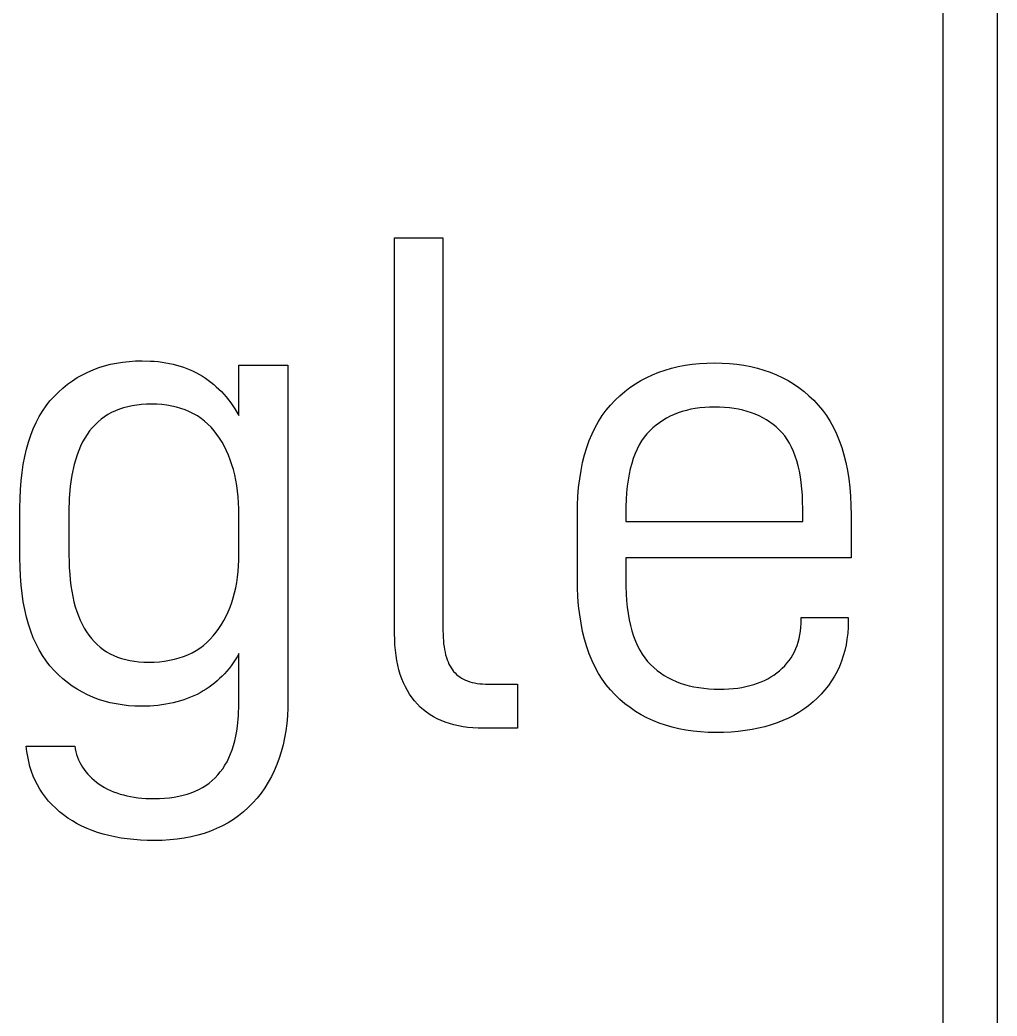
# Model space of a CAD drawing. Header units: millimetres. Extents: x 120 to 180, y -156 to -28.
# Drawn here: x 176.714 to 180.35, y -104.787 to -101.079 of the extents above; entities that cross this region are included whole.
import ezdxf

# ---------------------------------------------------------------- set-up
doc = ezdxf.new("R2010")
doc.units = ezdxf.units.MM
doc.layers.add('F.Silkscreen', color=41, linetype='CONTINUOUS', true_color=0xf2eda1)

msp = doc.modelspace()

# ---------------------------------------------------------------- linework, layer by layer
at = {"layer": 'F.Silkscreen', "linetype": 'CONTINUOUS'}
for p, q in [((180.35, -28), (180.35, -156)), ((180.15, -155.9), (180.15, -28.1)), ((178.108023, -103.363786), (178.108023, -101.890074)), ((178.108023, -101.890074), (178.28794, -101.890074)), ((178.28794, -101.890074), (178.28794, -103.353202)), ((176.965945, -102.389656), (176.986157, -102.380872)), ((176.986157, -102.380872), (177.006948, -102.373121)), ((177.006948, -102.373121), (177.028319, -102.366403)), ((177.028319, -102.366403), (177.050271, -102.360719)), ((177.050271, -102.360719), (177.072805, -102.356068)), ((177.072805, -102.356068), (177.095919, -102.352451)), ((177.095919, -102.352451), (177.119616, -102.349867)), ((177.119616, -102.349867), (177.143895, -102.348317)), ((177.143895, -102.348317), (177.168757, -102.3478)), ((177.168757, -102.3478), (177.198997, -102.348596)), ((177.198997, -102.348596), (177.213729, -102.349591)), ((177.213729, -102.349591), (177.228201, -102.350983)), ((177.228201, -102.350983), (177.242416, -102.352774)), ((177.242416, -102.352774), (177.256371, -102.354962)), ((177.256371, -102.354962), (177.270068, -102.357548)), ((177.270068, -102.357548), (177.283507, -102.360532)), ((177.283507, -102.360532), (177.296687, -102.363914)), ((177.296687, -102.363914), (177.309608, -102.367694)), ((177.309608, -102.367694), (177.322271, -102.371872)), ((177.322271, -102.371872), (177.334676, -102.376448)), ((177.334676, -102.376448), (177.346822, -102.381422)), ((177.346822, -102.381422), (177.358711, -102.386793)), ((177.528586, -102.551539), (177.528586, -102.363659)), ((177.528586, -102.363659), (177.71115, -102.363659)), ((177.71115, -102.363659), (177.71115, -103.609862)), ((179.09092, -102.390463), (179.114427, -102.382325)), ((179.114427, -102.382325), (179.138637, -102.375273)), ((179.138637, -102.375273), (179.16355, -102.369307)), ((179.16355, -102.369307), (179.189166, -102.364425)), ((179.189166, -102.364425), (179.215484, -102.360628)), ((179.215484, -102.360628), (179.242504, -102.357916)), ((179.242504, -102.357916), (179.270225, -102.356289)), ((179.270225, -102.356289), (179.298648, -102.355747)), ((179.298648, -102.355747), (179.327066, -102.356289)), ((179.327066, -102.356289), (179.35477, -102.357916)), ((179.35477, -102.357916), (179.381762, -102.360628)), ((179.381762, -102.360628), (179.40804, -102.364425)), ((179.40804, -102.364425), (179.433605, -102.369307)), ((179.433605, -102.369307), (179.458456, -102.375273)), ((179.458456, -102.375273), (179.482594, -102.382325)), ((179.482594, -102.382325), (179.506019, -102.390463)), ((176.908786, -102.422211), (176.92726, -102.410326)), ((176.92726, -102.410326), (176.946313, -102.399474)), ((176.946313, -102.399474), (176.965945, -102.389656)), ((177.358711, -102.386793), (177.37034, -102.392563)), ((177.37034, -102.392563), (177.381712, -102.39873)), ((177.381712, -102.39873), (177.392826, -102.405296)), ((177.392826, -102.405296), (177.403681, -102.412259)), ((177.403681, -102.412259), (177.414279, -102.419621)), ((177.414279, -102.419621), (177.424618, -102.42738)), ((179.024623, -102.421387), (179.046017, -102.409993)), ((179.046017, -102.409993), (179.068116, -102.399685)), ((179.068116, -102.399685), (179.09092, -102.390463)), ((179.506019, -102.390463), (179.528731, -102.399685)), ((179.528731, -102.399685), (179.55073, -102.409993)), ((179.55073, -102.409993), (179.572015, -102.421387)), ((176.856831, -102.464067), (176.873572, -102.449082)), ((176.873572, -102.449082), (176.89089, -102.43513)), ((176.89089, -102.43513), (176.908786, -102.422211)), ((177.424618, -102.42738), (177.4347, -102.435538)), ((177.4347, -102.435538), (177.444523, -102.444093)), ((177.444523, -102.444093), (177.454089, -102.453047)), ((177.454089, -102.453047), (177.463397, -102.462398)), ((178.964671, -102.462083), (178.983949, -102.447432)), ((178.983949, -102.447432), (179.003933, -102.433867)), ((179.003933, -102.433867), (179.024623, -102.421387)), ((179.572015, -102.421387), (179.592588, -102.433867)), ((179.592588, -102.433867), (179.612447, -102.447432)), ((179.612447, -102.447432), (179.631593, -102.462083)), ((176.825289, -102.497211), (176.840666, -102.480086)), ((176.840666, -102.480086), (176.856831, -102.464067)), ((177.463397, -102.462398), (177.472448, -102.472148)), ((177.472448, -102.472148), (177.48124, -102.482295)), ((177.48124, -102.482295), (177.489775, -102.492841)), ((177.489775, -102.492841), (177.498052, -102.503784)), ((178.911267, -102.512588), (178.928233, -102.494644)), ((178.928233, -102.494644), (178.946099, -102.477821)), ((178.946099, -102.477821), (178.964671, -102.462083)), ((179.631593, -102.462083), (179.650026, -102.477821)), ((179.650026, -102.477821), (179.667746, -102.494644)), ((179.667746, -102.494644), (179.684566, -102.512588)), ((176.797509, -102.534997), (176.810903, -102.515515)), ((176.810903, -102.515515), (176.825289, -102.497211)), ((177.083599, -102.528318), (177.068914, -102.53417)), ((177.098882, -102.523247), (177.083599, -102.528318)), ((177.114764, -102.518955), (177.098882, -102.523247)), ((177.131245, -102.515444), (177.114764, -102.518955)), ((177.148325, -102.512713), (177.131245, -102.515444)), ((177.166003, -102.510762), (177.148325, -102.512713)), ((177.184279, -102.509592), (177.166003, -102.510762)), ((177.203154, -102.509202), (177.184279, -102.509592)), ((177.223031, -102.509641), (177.203154, -102.509202)), ((177.242283, -102.510959), (177.223031, -102.509641)), ((177.26091, -102.513155), (177.242283, -102.510959)), ((177.278913, -102.51623), (177.26091, -102.513155)), ((177.296293, -102.520184), (177.278913, -102.51623)), ((177.313051, -102.525016), (177.296293, -102.520184)), ((177.329186, -102.530726), (177.313051, -102.525016)), ((177.344701, -102.537315), (177.329186, -102.530726)), ((177.498052, -102.503784), (177.506072, -102.515126)), ((177.506072, -102.515126), (177.513834, -102.526865)), ((177.513834, -102.526865), (177.521339, -102.539003)), ((178.880611, -102.551982), (178.895393, -102.531701)), ((178.895393, -102.531701), (178.911267, -102.512588)), ((179.210352, -102.52844), (179.194121, -102.532247)), ((179.227058, -102.525324), (179.210352, -102.52844)), ((179.244241, -102.522901), (179.227058, -102.525324)), ((179.2619, -102.521171), (179.244241, -102.522901)), ((179.280035, -102.520132), (179.2619, -102.521171)), ((179.298648, -102.519786), (179.280035, -102.520132)), ((179.317586, -102.520117), (179.298648, -102.519786)), ((179.336004, -102.521108), (179.317586, -102.520117)), ((179.353902, -102.522761), (179.336004, -102.521108)), ((179.37128, -102.525075), (179.353902, -102.522761)), ((179.388139, -102.52805), (179.37128, -102.525075)), ((179.404479, -102.531687), (179.388139, -102.52805)), ((179.4203, -102.535986), (179.404479, -102.531687)), ((179.684566, -102.512588), (179.700301, -102.531701)), ((179.700301, -102.531701), (179.71495, -102.551982)), ((176.773698, -102.577496), (176.785108, -102.555657)), ((176.785108, -102.555657), (176.797509, -102.534997)), ((177.016164, -102.565381), (177.004474, -102.575134)), ((177.028453, -102.556408), (177.016164, -102.565381)), ((177.041341, -102.548215), (177.028453, -102.556408)), ((177.054828, -102.540802), (177.041341, -102.548215)), ((177.068914, -102.53417), (177.054828, -102.540802)), ((177.359596, -102.544783), (177.344701, -102.537315)), ((177.373872, -102.553129), (177.359596, -102.544783)), ((177.38753, -102.562354), (177.373872, -102.553129)), ((177.400569, -102.572457), (177.38753, -102.562354)), ((177.521339, -102.539003), (177.528586, -102.551539)), ((178.866921, -102.573432), (178.880611, -102.551982)), ((179.120084, -102.561669), (179.106698, -102.569631)), ((179.133944, -102.5544), (179.120084, -102.561669)), ((179.148277, -102.547824), (179.133944, -102.5544)), ((179.163084, -102.541939), (179.148277, -102.547824)), ((179.178365, -102.536747), (179.163084, -102.541939)), ((179.194121, -102.532247), (179.178365, -102.536747)), ((179.435603, -102.540946), (179.4203, -102.535986)), ((179.450389, -102.546568), (179.435603, -102.540946)), ((179.464657, -102.552852), (179.450389, -102.546568)), ((179.478407, -102.559798), (179.464657, -102.552852)), ((179.491642, -102.567405), (179.478407, -102.559798)), ((179.50436, -102.575676), (179.491642, -102.567405)), ((179.71495, -102.551982), (179.728515, -102.573432)), ((176.753855, -102.624708), (176.763281, -102.600512)), ((176.763281, -102.600512), (176.773698, -102.577496)), ((176.982891, -102.596982), (176.972998, -102.609076)), ((176.993383, -102.585668), (176.982891, -102.596982)), ((177.004474, -102.575134), (176.993383, -102.585668)), ((177.412992, -102.583439), (177.400569, -102.572457)), ((177.424798, -102.595299), (177.412992, -102.583439)), ((177.43599, -102.608038), (177.424798, -102.595299)), ((178.842821, -102.619837), (178.854324, -102.596051)), ((178.854324, -102.596051), (178.866921, -102.573432)), ((179.069373, -102.597668), (179.057875, -102.608399)), ((179.081343, -102.58763), (179.069373, -102.597668)), ((179.093784, -102.578284), (179.081343, -102.58763)), ((179.106698, -102.569631), (179.093784, -102.578284)), ((179.516562, -102.584608), (179.50436, -102.575676)), ((179.528248, -102.594203), (179.516562, -102.584608)), ((179.53942, -102.60446), (179.528248, -102.594203)), ((179.549993, -102.615528), (179.53942, -102.60446)), ((179.728515, -102.573432), (179.740994, -102.596051)), ((179.740994, -102.596051), (179.752389, -102.619837)), ((176.745422, -102.650081), (176.753855, -102.624708)), ((176.95501, -102.635605), (176.946915, -102.650039)), ((176.963704, -102.62195), (176.95501, -102.635605)), ((176.972998, -102.609076), (176.963704, -102.62195)), ((177.446566, -102.621655), (177.43599, -102.608038)), ((177.456513, -102.636001), (177.446566, -102.621655)), ((177.465815, -102.650936), (177.456513, -102.636001)), ((178.832411, -102.644792), (178.842821, -102.619837)), ((179.036768, -102.632611), (179.027273, -102.646251)), ((179.046968, -102.619993), (179.036768, -102.632611)), ((179.057875, -102.608399), (179.046968, -102.619993)), ((179.559884, -102.627568), (179.549993, -102.615528)), ((179.569092, -102.640579), (179.559884, -102.627568)), ((179.577619, -102.654562), (179.569092, -102.640579)), ((179.752389, -102.619837), (179.762698, -102.644792)), ((176.731531, -102.704362), (176.73798, -102.676632)), ((176.73798, -102.676632), (176.745422, -102.650081)), ((176.939419, -102.665255), (176.932522, -102.68125)), ((176.946915, -102.650039), (176.939419, -102.665255)), ((177.474473, -102.666461), (177.465815, -102.650936)), ((177.482487, -102.682576), (177.474473, -102.666461)), ((178.814874, -102.698207), (178.823096, -102.670915)), ((178.823096, -102.670915), (178.832411, -102.644792)), ((179.010401, -102.676599), (179.003022, -102.693308)), ((179.018484, -102.660914), (179.010401, -102.676599)), ((179.027273, -102.646251), (179.018484, -102.660914)), ((179.585463, -102.669517), (179.577619, -102.654562)), ((179.592625, -102.685443), (179.585463, -102.669517)), ((179.762698, -102.644792), (179.771923, -102.670915)), ((179.771923, -102.670915), (179.780062, -102.698207)), ((176.726074, -102.733269), (176.731531, -102.704362)), ((176.926225, -102.698026), (176.91543, -102.733918)), ((176.932522, -102.68125), (176.926225, -102.698026)), ((177.489858, -102.699281), (177.482487, -102.682576)), ((177.496586, -102.716576), (177.489858, -102.699281)), ((177.502671, -102.734461), (177.496586, -102.716576)), ((178.807748, -102.726667), (178.814874, -102.698207)), ((178.996348, -102.711039), (178.990378, -102.729793)), ((179.003022, -102.693308), (178.996348, -102.711039)), ((179.599105, -102.702341), (179.592625, -102.685443)), ((179.604903, -102.720211), (179.599105, -102.702341)), ((179.780062, -102.698207), (179.787116, -102.726667)), ((176.721609, -102.763355), (176.726074, -102.733269)), ((176.91543, -102.733918), (176.907033, -102.772931)), ((177.508114, -102.752935), (177.502671, -102.734461)), ((177.512915, -102.771999), (177.508114, -102.752935)), ((178.801717, -102.756295), (178.807748, -102.726667)), ((178.985111, -102.749569), (178.980548, -102.770369)), ((178.990378, -102.729793), (178.985111, -102.749569)), ((179.610019, -102.739052), (179.604903, -102.720211)), ((179.614453, -102.758865), (179.610019, -102.739052)), ((179.787116, -102.726667), (179.793085, -102.756295)), ((176.718136, -102.794618), (176.721609, -102.763355)), ((176.907033, -102.772931), (176.901034, -102.815065)), ((177.517075, -102.791653), (177.512915, -102.771999)), ((177.520594, -102.811896), (177.517075, -102.791653)), ((178.792942, -102.819054), (178.796782, -102.78709)), ((178.796782, -102.78709), (178.801717, -102.756295)), ((178.980548, -102.770369), (178.976688, -102.792191)), ((179.618204, -102.77965), (179.614453, -102.758865)), ((179.621274, -102.801406), (179.618204, -102.77965)), ((179.793085, -102.756295), (179.797969, -102.78709)), ((179.797969, -102.78709), (179.801767, -102.819054)), ((176.714168, -102.860679), (176.715656, -102.82706)), ((176.715656, -102.82706), (176.718136, -102.794618)), ((176.901034, -102.815065), (176.897435, -102.860321)), ((177.523472, -102.832729), (177.520594, -102.811896)), ((178.790199, -102.852186), (178.792942, -102.819054)), ((178.973531, -102.815036), (178.971076, -102.838904)), ((178.976688, -102.792191), (178.973531, -102.815036)), ((179.623661, -102.824134), (179.621274, -102.801406)), ((179.625366, -102.847834), (179.623661, -102.824134)), ((179.801767, -102.819054), (179.80448, -102.852186)), ((176.713671, -102.895476), (176.714168, -102.860679)), ((176.897435, -102.860321), (176.896235, -102.908697)), ((177.52571, -102.854151), (177.523472, -102.832729)), ((177.527308, -102.876162), (177.52571, -102.854151)), ((178.788553, -102.886486), (178.790199, -102.852186)), ((178.969323, -102.863795), (178.968271, -102.889708)), ((178.971076, -102.838904), (178.969323, -102.863795)), ((179.62639, -102.872505), (179.625366, -102.847834)), ((179.80448, -102.852186), (179.806108, -102.886486)), ((176.713671, -102.908697), (176.713671, -102.895476)), ((177.528267, -102.898763), (177.527308, -102.876162)), ((177.528586, -102.921954), (177.528267, -102.898763)), ((178.788087, -102.916644), (178.788553, -102.886486)), ((178.968271, -102.889708), (178.967921, -102.916644)), ((179.626731, -102.898148), (179.62639, -102.872505)), ((179.626731, -102.94576), (179.626731, -102.898148)), ((179.806108, -102.886486), (179.806651, -102.921954)), ((176.713671, -103.080683), (176.713671, -102.908697)), ((176.896235, -102.908697), (176.896235, -103.070099)), ((177.528586, -103.067462), (177.528586, -102.921954)), ((178.788005, -102.921954), (178.788087, -102.916644)), ((178.788005, -103.154773), (178.788005, -102.921954)), ((178.967921, -102.916644), (178.967921, -102.94576)), ((179.806651, -102.921954), (179.806651, -103.080683)), ((178.967921, -102.94576), (179.626731, -102.94576)), ((176.714168, -103.11581), (176.713671, -103.080683)), ((176.896235, -103.070099), (176.896524, -103.09468)), ((177.528254, -103.089682), (177.528586, -103.067462)), ((179.806651, -103.080683), (178.967921, -103.080683)), ((178.967921, -103.080683), (178.967921, -103.160083)), ((176.715656, -103.149749), (176.714168, -103.11581)), ((176.896524, -103.09468), (176.897392, -103.118481)), ((176.897392, -103.118481), (176.898837, -103.141502)), ((177.525602, -103.132512), (177.52726, -103.111366)), ((177.52726, -103.111366), (177.528254, -103.089682)), ((176.718136, -103.182498), (176.715656, -103.149749)), ((176.898837, -103.141502), (176.900862, -103.163742)), ((177.5203, -103.173192), (177.523282, -103.15312)), ((177.523282, -103.15312), (177.525602, -103.132512)), ((178.788553, -103.191204), (178.788005, -103.154773)), ((178.967921, -103.160083), (178.968284, -103.187988)), ((176.721609, -103.214057), (176.718136, -103.182498)), ((176.900862, -103.163742), (176.903464, -103.185202)), ((176.903464, -103.185202), (176.906645, -103.205881)), ((177.512352, -103.211722), (177.516657, -103.192726)), ((177.516657, -103.192726), (177.5203, -103.173192)), ((178.790199, -103.226416), (178.788553, -103.191204)), ((178.968284, -103.187988), (178.969372, -103.214829)), ((176.726074, -103.244428), (176.721609, -103.214057)), ((176.906645, -103.205881), (176.910405, -103.22578)), ((176.910405, -103.22578), (176.914743, -103.244898)), ((177.50176, -103.248104), (177.507386, -103.230182)), ((177.507386, -103.230182), (177.512352, -103.211722)), ((178.792942, -103.260409), (178.790199, -103.226416)), ((178.969372, -103.214829), (178.971184, -103.240607)), ((176.731531, -103.27361), (176.726074, -103.244428)), ((176.73798, -103.301603), (176.731531, -103.27361)), ((176.914743, -103.244898), (176.91966, -103.263236)), ((176.91966, -103.263236), (176.925156, -103.280794)), ((177.488528, -103.282336), (177.495474, -103.265488)), ((177.495474, -103.265488), (177.50176, -103.248104)), ((178.796782, -103.293183), (178.792942, -103.260409)), ((178.971184, -103.240607), (178.973721, -103.265322)), ((178.973721, -103.265322), (178.976982, -103.288973)), ((176.745422, -103.328407), (176.73798, -103.301603)), ((176.925156, -103.280794), (176.93123, -103.297571)), ((176.93123, -103.297571), (176.937883, -103.313568)), ((177.472658, -103.314418), (177.480923, -103.298645)), ((177.480923, -103.298645), (177.488528, -103.282336)), ((178.801717, -103.324738), (178.796782, -103.293183)), ((178.976982, -103.288973), (178.980967, -103.311559)), ((179.621123, -103.325875), (179.62144, -103.310865)), ((179.62144, -103.310865), (179.62144, -103.302953)), ((179.62144, -103.302953), (179.796065, -103.302953)), ((179.796065, -103.302953), (179.796065, -103.316175)), ((176.753855, -103.354022), (176.745422, -103.328407)), ((176.937883, -103.313568), (176.945115, -103.328784)), ((176.945115, -103.328784), (176.952926, -103.34322)), ((176.952926, -103.34322), (176.961315, -103.356876)), ((177.443915, -103.358512), (177.454154, -103.344351)), ((177.454154, -103.344351), (177.463735, -103.329653)), ((177.463735, -103.329653), (177.472658, -103.314418)), ((178.807748, -103.355073), (178.801717, -103.324738)), ((178.980967, -103.311559), (178.985675, -103.333082)), ((178.985675, -103.333082), (178.991105, -103.35354)), ((179.618595, -103.354655), (179.620175, -103.340472)), ((179.620175, -103.340472), (179.621123, -103.325875)), ((179.795553, -103.339364), (179.794019, -103.361976)), ((179.796065, -103.316175), (179.795553, -103.339364)), ((176.763281, -103.378449), (176.753855, -103.354022)), ((176.773698, -103.401687), (176.763281, -103.378449)), ((176.961315, -103.356876), (176.970284, -103.369751)), ((176.970284, -103.369751), (176.979832, -103.381846)), ((176.979832, -103.381846), (176.989959, -103.39316)), ((177.409316, -103.396279), (177.421494, -103.384558)), ((177.421494, -103.384558), (177.433027, -103.371969)), ((177.433027, -103.371969), (177.443915, -103.358512)), ((178.108355, -103.384966), (178.108023, -103.363786)), ((178.10935, -103.405505), (178.108355, -103.384966)), ((178.28794, -103.353202), (178.288095, -103.365887)), ((178.288095, -103.365887), (178.28856, -103.378138)), ((178.28856, -103.378138), (178.289335, -103.389953)), ((178.814874, -103.384188), (178.807748, -103.355073)), ((178.823096, -103.412084), (178.814874, -103.384188)), ((178.991105, -103.35354), (178.997258, -103.372935)), ((178.997258, -103.372935), (179.004134, -103.391264)), ((179.610069, -103.394721), (179.613542, -103.381779)), ((179.613542, -103.381779), (179.616384, -103.368424)), ((179.616384, -103.368424), (179.618595, -103.354655)), ((179.791461, -103.38401), (179.78788, -103.405465)), ((179.794019, -103.361976), (179.791461, -103.38401)), ((176.785108, -103.423736), (176.773698, -103.401687)), ((176.989959, -103.39316), (177.000665, -103.403694)), ((177.000665, -103.403694), (177.01195, -103.413448)), ((177.01195, -103.413448), (177.023815, -103.422422)), ((177.368923, -103.426229), (177.383031, -103.417114)), ((177.383031, -103.417114), (177.396495, -103.407131)), ((177.396495, -103.407131), (177.409316, -103.396279)), ((178.111007, -103.425402), (178.10935, -103.405505)), ((178.289335, -103.389953), (178.290421, -103.401334)), ((178.290421, -103.401334), (178.291816, -103.412279)), ((178.291816, -103.412279), (178.293522, -103.42279)), ((178.832411, -103.43876), (178.823096, -103.412084)), ((179.004134, -103.391264), (179.01173, -103.408529)), ((179.01173, -103.408529), (179.020049, -103.424729)), ((179.595871, -103.431063), (179.601233, -103.419363)), ((179.601233, -103.419363), (179.605966, -103.407249)), ((179.605966, -103.407249), (179.610069, -103.394721)), ((179.78788, -103.405465), (179.783275, -103.426343)), ((176.797509, -103.444596), (176.785108, -103.423736)), ((176.810903, -103.464268), (176.797509, -103.444596)), ((177.023815, -103.422422), (177.036258, -103.430615)), ((177.036258, -103.430615), (177.049282, -103.438028)), ((177.049282, -103.438028), (177.062884, -103.44466)), ((177.062884, -103.44466), (177.077066, -103.450512)), ((177.077066, -103.450512), (177.091827, -103.455584)), ((177.091827, -103.455584), (177.107168, -103.459876)), ((177.270795, -103.462686), (177.288752, -103.45878)), ((177.288752, -103.45878), (177.306069, -103.454006)), ((177.306069, -103.454006), (177.322745, -103.448364)), ((177.322745, -103.448364), (177.33878, -103.441854)), ((177.33878, -103.441854), (177.354172, -103.434476)), ((177.354172, -103.434476), (177.368923, -103.426229)), ((177.521836, -103.449608), (177.514783, -103.460987)), ((177.528586, -103.437876), (177.521836, -103.449608)), ((177.528586, -103.625721), (177.528586, -103.437876)), ((178.113327, -103.444659), (178.111007, -103.425402)), ((178.116309, -103.463274), (178.113327, -103.444659)), ((178.293522, -103.42279), (178.295538, -103.432867)), ((178.295538, -103.432867), (178.297864, -103.442509)), ((178.297864, -103.442509), (178.3005, -103.451717)), ((178.3005, -103.451717), (178.303446, -103.460491)), ((178.842821, -103.464216), (178.832411, -103.43876)), ((179.020049, -103.424729), (179.029088, -103.439864)), ((179.029088, -103.439864), (179.038847, -103.453934)), ((179.038847, -103.453934), (179.049327, -103.466938)), ((179.576012, -103.463682), (179.58326, -103.453223)), ((179.58326, -103.453223), (179.58988, -103.44235)), ((179.58988, -103.44235), (179.595871, -103.431063)), ((179.777648, -103.446642), (179.770997, -103.466363)), ((179.783275, -103.426343), (179.777648, -103.446642)), ((176.825289, -103.482751), (176.810903, -103.464268)), ((176.840666, -103.500046), (176.825289, -103.482751)), ((177.107168, -103.459876), (177.123089, -103.463387)), ((177.123089, -103.463387), (177.139589, -103.466118)), ((177.139589, -103.466118), (177.156669, -103.468069)), ((177.156669, -103.468069), (177.174329, -103.469239)), ((177.174329, -103.469239), (177.192568, -103.469629)), ((177.192568, -103.469629), (177.213084, -103.469195)), ((177.213084, -103.469195), (177.23296, -103.467893)), ((177.23296, -103.467893), (177.252198, -103.465724)), ((177.252198, -103.465724), (177.270795, -103.462686)), ((177.491805, -103.493015), (177.483542, -103.502988)), ((177.499767, -103.482691), (177.491805, -103.493015)), ((177.507426, -103.472015), (177.499767, -103.482691)), ((177.514783, -103.460987), (177.507426, -103.472015)), ((178.119952, -103.481248), (178.116309, -103.463274)), ((178.124257, -103.49858), (178.119952, -103.481248)), ((178.303446, -103.460491), (178.306701, -103.46883)), ((178.306701, -103.46883), (178.310268, -103.476736)), ((178.310268, -103.476736), (178.314144, -103.484207)), ((178.314144, -103.484207), (178.31833, -103.491245)), ((178.31833, -103.491245), (178.322826, -103.497849)), ((178.854324, -103.488452), (178.842821, -103.464216)), ((178.866921, -103.511469), (178.854324, -103.488452)), ((179.049327, -103.466938), (179.060527, -103.478877)), ((179.060527, -103.478877), (179.072367, -103.489933)), ((179.072367, -103.489933), (179.084771, -103.500276)), ((179.540744, -103.501382), (179.550501, -103.492578)), ((179.550501, -103.492578), (179.559632, -103.48336)), ((179.559632, -103.48336), (179.568135, -103.473728)), ((179.568135, -103.473728), (179.576012, -103.463682)), ((179.763323, -103.485506), (179.754627, -103.50407)), ((179.770997, -103.466363), (179.763323, -103.485506)), ((176.856821, -103.516225), (176.840666, -103.500046)), ((176.873534, -103.53136), (176.856821, -103.516225)), ((176.890805, -103.545452), (176.873534, -103.53136)), ((177.456945, -103.530796), (177.447478, -103.539363)), ((177.466111, -103.521878), (177.456945, -103.530796)), ((177.474977, -103.512609), (177.466111, -103.521878)), ((177.483542, -103.502988), (177.474977, -103.512609)), ((178.129223, -103.515272), (178.124257, -103.49858)), ((178.134848, -103.531322), (178.129223, -103.515272)), ((178.141134, -103.546731), (178.134848, -103.531322)), ((178.322826, -103.497849), (178.327632, -103.504019)), ((178.327632, -103.504019), (178.332787, -103.509787)), ((178.332787, -103.509787), (178.338333, -103.515182)), ((178.338333, -103.515182), (178.344272, -103.520204)), ((178.344272, -103.520204), (178.350602, -103.524854)), ((178.350602, -103.524854), (178.357325, -103.529132)), ((178.357325, -103.529132), (178.364441, -103.533038)), ((178.364441, -103.533038), (178.371949, -103.536571)), ((178.880611, -103.533265), (178.866921, -103.511469)), ((178.895393, -103.553841), (178.880611, -103.533265)), ((179.084771, -103.500276), (179.097739, -103.509904)), ((179.097739, -103.509904), (179.111268, -103.51882)), ((179.111268, -103.51882), (179.125358, -103.527021)), ((179.125358, -103.527021), (179.140009, -103.534509)), ((179.484274, -103.537653), (179.496545, -103.531474)), ((179.496545, -103.531474), (179.508328, -103.524757)), ((179.508328, -103.524757), (179.519623, -103.517503)), ((179.519623, -103.517503), (179.530428, -103.509711)), ((179.530428, -103.509711), (179.540744, -103.501382)), ((179.744906, -103.522055), (179.734163, -103.539462)), ((179.754627, -103.50407), (179.744906, -103.522055)), ((176.908634, -103.558501), (176.890805, -103.545452)), ((176.927021, -103.570506), (176.908634, -103.558501)), ((176.945965, -103.581467), (176.927021, -103.570506)), ((177.406614, -103.570115), (177.395651, -103.576925)), ((177.417279, -103.562954), (177.406614, -103.570115)), ((177.427644, -103.555441), (177.417279, -103.562954)), ((177.437711, -103.547578), (177.427644, -103.555441)), ((177.447478, -103.539363), (177.437711, -103.547578)), ((178.14808, -103.561499), (178.141134, -103.546731)), ((178.155685, -103.575626), (178.14808, -103.561499)), ((178.371949, -103.536571), (178.379852, -103.539732)), ((178.379852, -103.539732), (178.388147, -103.542522)), ((178.388147, -103.542522), (178.396838, -103.544939)), ((178.396838, -103.544939), (178.405922, -103.546984)), ((178.405922, -103.546984), (178.415402, -103.548657)), ((178.415402, -103.548657), (178.425276, -103.549958)), ((178.425276, -103.549958), (178.435546, -103.550888)), ((178.435546, -103.550888), (178.446212, -103.551445)), ((178.446212, -103.551445), (178.457274, -103.551631)), ((178.457274, -103.551631), (178.565757, -103.551631)), ((178.565757, -103.551631), (178.565757, -103.715705)), ((178.911267, -103.573196), (178.895393, -103.553841)), ((179.140009, -103.534509), (179.15522, -103.541284)), ((179.15522, -103.541284), (179.170989, -103.547346)), ((179.170989, -103.547346), (179.187317, -103.552694)), ((179.187317, -103.552694), (179.204202, -103.557329)), ((179.204202, -103.557329), (179.221643, -103.56125)), ((179.221643, -103.56125), (179.239641, -103.564459)), ((179.239641, -103.564459), (179.258193, -103.566954)), ((179.258193, -103.566954), (179.277299, -103.568737)), ((179.277299, -103.568737), (179.296959, -103.569806)), ((179.296959, -103.569806), (179.317172, -103.570162)), ((179.317172, -103.570162), (179.334788, -103.569894)), ((179.334788, -103.569894), (179.351921, -103.569088)), ((179.351921, -103.569088), (179.36857, -103.567744)), ((179.36857, -103.567744), (179.384733, -103.565864)), ((179.384733, -103.565864), (179.400412, -103.563446)), ((179.400412, -103.563446), (179.415605, -103.56049)), ((179.415605, -103.56049), (179.430312, -103.556997)), ((179.430312, -103.556997), (179.444533, -103.552967)), ((179.444533, -103.552967), (179.458267, -103.5484)), ((179.458267, -103.5484), (179.471514, -103.543295)), ((179.471514, -103.543295), (179.484274, -103.537653)), ((179.722397, -103.556289), (179.709607, -103.572538)), ((179.734163, -103.539462), (179.722397, -103.556289)), ((176.965468, -103.591384), (176.945965, -103.581467)), ((176.985529, -103.600258), (176.965468, -103.591384)), ((177.006148, -103.608088), (176.985529, -103.600258)), ((177.336517, -103.605378), (177.323851, -103.609896)), ((177.348904, -103.600468), (177.336517, -103.605378)), ((177.361012, -103.595166), (177.348904, -103.600468)), ((177.372841, -103.589471), (177.361012, -103.595166)), ((177.384391, -103.583384), (177.372841, -103.589471)), ((177.395651, -103.576925), (177.384391, -103.583384)), ((178.163949, -103.589112), (178.155685, -103.575626)), ((178.172872, -103.601956), (178.163949, -103.589112)), ((178.182452, -103.614159), (178.172872, -103.601956)), ((178.928233, -103.591331), (178.911267, -103.573196)), ((178.94612, -103.608314), (178.928233, -103.591331)), ((179.680958, -103.603298), (179.665099, -103.617809)), ((179.695794, -103.588208), (179.680958, -103.603298)), ((179.709607, -103.572538), (179.695794, -103.588208)), ((177.027325, -103.614874), (177.006148, -103.608088)), ((177.04906, -103.620617), (177.027325, -103.614874)), ((177.071353, -103.625315), (177.04906, -103.620617)), ((177.094204, -103.628969), (177.071353, -103.625315)), ((177.117613, -103.63158), (177.094204, -103.628969)), ((177.141581, -103.633146), (177.117613, -103.63158)), ((177.166106, -103.633668), (177.141581, -103.633146)), ((177.181842, -103.633472), (177.166106, -103.633668)), ((177.197299, -103.632882), (177.181842, -103.633472)), ((177.212477, -103.631899), (177.197299, -103.632882)), ((177.227376, -103.630524), (177.212477, -103.631899)), ((177.241995, -103.628755), (177.227376, -103.630524)), ((177.256336, -103.626594), (177.241995, -103.628755)), ((177.270397, -103.62404), (177.256336, -103.626594)), ((177.284179, -103.621093), (177.270397, -103.62404)), ((177.297682, -103.617753), (177.284179, -103.621093)), ((177.310906, -103.614021), (177.297682, -103.617753)), ((177.323851, -103.609896), (177.310906, -103.614021)), ((177.527355, -103.668336), (177.528586, -103.625721)), ((177.710638, -103.639886), (177.709103, -103.669104)), ((177.71115, -103.609862), (177.710638, -103.639886)), ((178.192691, -103.625721), (178.182452, -103.614159)), ((178.203558, -103.636618), (178.192691, -103.625721)), ((178.215027, -103.646811), (178.203558, -103.636618)), ((178.964757, -103.624202), (178.94612, -103.608314)), ((178.984143, -103.638993), (178.964757, -103.624202)), ((179.004276, -103.652688), (178.984143, -103.638993)), ((179.630805, -103.644474), (179.612495, -103.656473)), ((179.648339, -103.631586), (179.630805, -103.644474)), ((179.665099, -103.617809), (179.648339, -103.631586)), ((177.523663, -103.708202), (177.527355, -103.668336)), ((177.709103, -103.669104), (177.706545, -103.697515)), ((178.227098, -103.656302), (178.215027, -103.646811)), ((178.23977, -103.665089), (178.227098, -103.656302)), ((178.253044, -103.673174), (178.23977, -103.665089)), ((178.266919, -103.680555), (178.253044, -103.673174)), ((178.281396, -103.687234), (178.266919, -103.680555)), ((179.025157, -103.665287), (179.004276, -103.652688)), ((179.046785, -103.676791), (179.025157, -103.665287)), ((179.069158, -103.687198), (179.046785, -103.676791)), ((179.573551, -103.677802), (179.552917, -103.687134)), ((179.593411, -103.667582), (179.573551, -103.677802)), ((179.612495, -103.656473), (179.593411, -103.667582)), ((177.520894, -103.727104), (177.523663, -103.708202)), ((177.706545, -103.697515), (177.702964, -103.725119)), ((178.296475, -103.693209), (178.281396, -103.687234)), ((178.312155, -103.698482), (178.296475, -103.693209)), ((178.328436, -103.703051), (178.312155, -103.698482)), ((178.345319, -103.706918), (178.328436, -103.703051)), ((178.362803, -103.710081), (178.345319, -103.706918)), ((178.380889, -103.712542), (178.362803, -103.710081)), ((178.399576, -103.714299), (178.380889, -103.712542)), ((178.418864, -103.715354), (178.399576, -103.714299)), ((178.438754, -103.715705), (178.418864, -103.715354)), ((178.565757, -103.715705), (178.438754, -103.715705)), ((179.092276, -103.69651), (179.069158, -103.687198)), ((179.116138, -103.704726), (179.092276, -103.69651)), ((179.140744, -103.711847), (179.116138, -103.704726)), ((179.166092, -103.717872), (179.140744, -103.711847)), ((179.192182, -103.722801), (179.166092, -103.717872)), ((179.46263, -103.71557), (179.43812, -103.720458)), ((179.486364, -103.709794), (179.46263, -103.71557)), ((179.509323, -103.70313), (179.486364, -103.709794)), ((179.531508, -103.695576), (179.509323, -103.70313)), ((179.552917, -103.687134), (179.531508, -103.695576)), ((177.51351, -103.762846), (177.517509, -103.745319)), ((177.517509, -103.745319), (177.520894, -103.727104)), ((177.698359, -103.751917), (177.692732, -103.777909)), ((177.702964, -103.725119), (177.698359, -103.751917)), ((179.219013, -103.726635), (179.192182, -103.722801)), ((179.246585, -103.729373), (179.219013, -103.726635)), ((179.274896, -103.731016), (179.246585, -103.729373)), ((179.303946, -103.731564), (179.274896, -103.731016)), ((179.332331, -103.73112), (179.303946, -103.731564)), ((179.359941, -103.729787), (179.332331, -103.73112)), ((179.386776, -103.727566), (179.359941, -103.729787)), ((179.412835, -103.724456), (179.386776, -103.727566)), ((179.43812, -103.720458), (179.412835, -103.724456)), ((176.73956, -103.801759), (176.737483, -103.781848)), ((176.737483, -103.781848), (176.917399, -103.781848)), ((176.917399, -103.781848), (176.91929, -103.792631)), ((176.91929, -103.792631), (176.92169, -103.803156)), ((177.503665, -103.795838), (177.508895, -103.779686)), ((177.508895, -103.779686), (177.51351, -103.762846)), ((177.692732, -103.777909), (177.686081, -103.803094)), ((176.742517, -103.821153), (176.73956, -103.801759)), ((176.746356, -103.840032), (176.742517, -103.821153)), ((176.92169, -103.803156), (176.924598, -103.813422)), ((176.924598, -103.813422), (176.928015, -103.823431)), ((176.928015, -103.823431), (176.93194, -103.833181)), ((177.484286, -103.840172), (177.491361, -103.826081)), ((177.491361, -103.826081), (177.49782, -103.811303)), ((177.49782, -103.811303), (177.503665, -103.795838)), ((177.678406, -103.827473), (177.669709, -103.851046)), ((177.686081, -103.803094), (177.678406, -103.827473)), ((176.751075, -103.858395), (176.746356, -103.840032)), ((176.756675, -103.876241), (176.751075, -103.858395)), ((176.93194, -103.833181), (176.936374, -103.842674)), ((176.936374, -103.842674), (176.941317, -103.851908)), ((176.941317, -103.851908), (176.946768, -103.860883)), ((176.946768, -103.860883), (176.952728, -103.8696)), ((177.459373, -103.878319), (177.468292, -103.866291)), ((177.468292, -103.866291), (177.476596, -103.853575)), ((177.476596, -103.853575), (177.484286, -103.840172)), ((177.669709, -103.851046), (177.659989, -103.873814)), ((176.763155, -103.893571), (176.756675, -103.876241)), ((176.770517, -103.910385), (176.763155, -103.893571)), ((176.952728, -103.8696), (176.959196, -103.878059)), ((176.959196, -103.878059), (176.966172, -103.88626)), ((176.966172, -103.88626), (176.973657, -103.894201)), ((176.973657, -103.894201), (176.981651, -103.901885)), ((176.981651, -103.901885), (176.990153, -103.909309)), ((177.428927, -103.910281), (177.43969, -103.900314)), ((177.43969, -103.900314), (177.449839, -103.88966)), ((177.449839, -103.88966), (177.459373, -103.878319)), ((177.649245, -103.895775), (177.637478, -103.916931)), ((177.659989, -103.873814), (177.649245, -103.895775)), ((176.778758, -103.926683), (176.770517, -103.910385)), ((176.78788, -103.942465), (176.778758, -103.926683)), ((176.990153, -103.909309), (176.999163, -103.916475)), ((176.999163, -103.916475), (177.008681, -103.923382)), ((177.008681, -103.923382), (177.018643, -103.929949)), ((177.018643, -103.929949), (177.028983, -103.936092)), ((177.028983, -103.936092), (177.039703, -103.941813)), ((177.379729, -103.943273), (177.39295, -103.936056)), ((177.39295, -103.936056), (177.405557, -103.928151)), ((177.405557, -103.928151), (177.417549, -103.91956)), ((177.417549, -103.91956), (177.428927, -103.910281)), ((177.624688, -103.937281), (177.610875, -103.956826)), ((177.637478, -103.916931), (177.624688, -103.937281)), ((176.797883, -103.95773), (176.78788, -103.942465)), ((176.808766, -103.972478), (176.797883, -103.95773)), ((176.82053, -103.98671), (176.808766, -103.972478)), ((177.039703, -103.941813), (177.050803, -103.94711)), ((177.050803, -103.94711), (177.062282, -103.951984)), ((177.062282, -103.951984), (177.074142, -103.956435)), ((177.074142, -103.956435), (177.086382, -103.960463)), ((177.086382, -103.960463), (177.099003, -103.964067)), ((177.099003, -103.964067), (177.112006, -103.967247)), ((177.112006, -103.967247), (177.12539, -103.970004)), ((177.12539, -103.970004), (177.139156, -103.972337)), ((177.139156, -103.972337), (177.153305, -103.974246)), ((177.153305, -103.974246), (177.167837, -103.975731)), ((177.167837, -103.975731), (177.182752, -103.976791)), ((177.182752, -103.976791), (177.19805, -103.977428)), ((177.19805, -103.977428), (177.213732, -103.97764)), ((177.213732, -103.97764), (177.233095, -103.977296)), ((177.233095, -103.977296), (177.251844, -103.976265)), ((177.251844, -103.976265), (177.269979, -103.974547)), ((177.269979, -103.974547), (177.2875, -103.972141)), ((177.2875, -103.972141), (177.304407, -103.969048)), ((177.304407, -103.969048), (177.3207, -103.965268)), ((177.3207, -103.965268), (177.336379, -103.9608)), ((177.336379, -103.9608), (177.351443, -103.955645)), ((177.351443, -103.955645), (177.365893, -103.949803)), ((177.365893, -103.949803), (177.379729, -103.943273)), ((177.596039, -103.975565), (177.58018, -103.993499)), ((177.610875, -103.956826), (177.596039, -103.975565)), ((176.833174, -104.000426), (176.82053, -103.98671)), ((176.846698, -104.013625), (176.833174, -104.000426)), ((176.861103, -104.026308), (176.846698, -104.013625)), ((177.563401, -104.010482), (177.545803, -104.026369)), ((177.58018, -103.993499), (177.563401, -104.010482)), ((176.876387, -104.038473), (176.861103, -104.026308)), ((176.892449, -104.050008), (176.876387, -104.038473)), ((176.909181, -104.060799), (176.892449, -104.050008)), ((177.527387, -104.041161), (177.508154, -104.054856)), ((177.545803, -104.026369), (177.527387, -104.041161)), ((176.926582, -104.070846), (176.909181, -104.060799)), ((176.944652, -104.080149), (176.926582, -104.070846)), ((176.963392, -104.088707), (176.944652, -104.080149)), ((176.982802, -104.096521), (176.963392, -104.088707)), ((177.445554, -104.089366), (177.423054, -104.098678)), ((177.467237, -104.078959), (177.445554, -104.089366)), ((177.488104, -104.067455), (177.467237, -104.078959)), ((177.508154, -104.054856), (177.488104, -104.067455)), ((177.002882, -104.103591), (176.982802, -104.096521)), ((177.023631, -104.109917), (177.002882, -104.103591)), ((177.04505, -104.115499), (177.023631, -104.109917)), ((177.067138, -104.120336), (177.04505, -104.115499)), ((177.089896, -104.124429), (177.067138, -104.120336)), ((177.113324, -104.127778), (177.089896, -104.124429)), ((177.324905, -104.124969), (177.298332, -104.128803)), ((177.350665, -104.12004), (177.324905, -104.124969)), ((177.37561, -104.114015), (177.350665, -104.12004)), ((177.39974, -104.106894), (177.37561, -104.114015)), ((177.423054, -104.098678), (177.39974, -104.106894)), ((177.137422, -104.130383), (177.113324, -104.127778)), ((177.162189, -104.132243), (177.137422, -104.130383)), ((177.187626, -104.13336), (177.162189, -104.132243)), ((177.213732, -104.133732), (177.187626, -104.13336)), ((177.242745, -104.133184), (177.213732, -104.133732)), ((177.270945, -104.131541), (177.242745, -104.133184)), ((177.298332, -104.128803), (177.270945, -104.131541))]:
    msp.add_line(p, q, dxfattribs=at)

doc.saveas('drawing.dxf')
